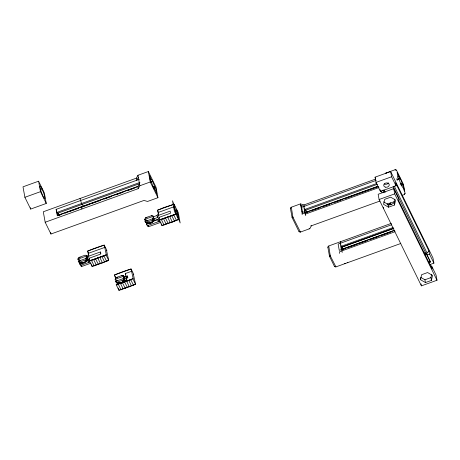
<?xml version="1.0" encoding="UTF-8"?>
<svg xmlns="http://www.w3.org/2000/svg" width="460" height="460" viewBox="0 0 460 460"><rect width="100%" height="100%" fill="white"/><g stroke="black" fill="none" stroke-linecap="round" stroke-linejoin="round"><path stroke-width="0.69" d="M84.577 262.321L87.159 259.52L87.388 258.882L87.003 258.094L78.257 261.257C79.821 264.327 85.025 263.143 86.532 260.44L86.152 259.658L87.003 258.094M121.825 282.457L124.407 279.651L124.637 279.013L124.252 278.231L115.506 281.388C117.07 284.458 122.279 283.274 123.786 280.571L123.401 279.789L124.252 278.231M151.317 222.588L153.905 219.788L154.135 219.144L153.749 218.362L144.998 221.519C146.567 224.589 151.771 223.405 153.278 220.702L152.892 219.92L153.749 218.362M394.507 205.028L395.588 200.019L390.661 197.179L384.663 199.347L383.582 204.355L388.51 207.195L394.507 205.028L394.111 201.739L394.668 199.163M420.509 279.726L421.584 274.718L427.587 272.55L432.515 275.396L431.434 280.404L425.431 282.572L420.509 279.726L420.256 278.334M431.434 280.404L430.928 277.61L431.601 274.482M91.103 263.097L81.805 266.455L81.776 264.989L81.397 264.954A3.904 2.426 -26.1 0 1 79.626 263.534L81.081 263.005A3.346 2.081 -26.1 0 0 86.486 261.056L87.94 260.532L89.251 258.209L100.688 254.081L100.309 251.988L88.872 256.116L87.561 258.434L86.589 258.784M146.372 223.796L147.137 225.365A3.904 2.426 -26.1 0 0 148.517 226.711L148.517 225.25L148.143 225.222A3.904 2.426 -26.1 0 1 146.372 223.796L147.827 223.267A3.346 2.081 -26.1 0 0 153.226 221.317L157.803 219.667L159.114 217.344L170.551 213.216L170.171 211.123L158.734 215.251L157.423 217.574L154.157 218.753M86.422 256.927L85.911 258.572L87.009 256.789L86.21 255.593L85.14 255.185L78.901 257.433L77.878 259.158L78.263 259.946L80.511 260.521L78.993 259.607M123.355 279.093L123.671 277.058M152.852 219.224L153.168 217.189M85.41 261.458L86.152 259.658M122.659 281.589L123.401 279.789M152.151 221.72L152.892 219.92M78.263 259.946L78.487 259.308L78.102 258.52M116.748 280.042L117.76 280.652L115.512 280.077L115.126 279.295L116.15 277.57L122.389 275.316L123.458 275.73L124.257 276.92L123.165 278.702M115.512 280.077L115.742 279.438L115.356 278.651M147.447 221.174L147.257 220.783L145.004 220.208L144.618 219.426L145.648 217.701L152.093 215.475L152.95 215.861L153.755 217.051L152.657 218.833M145.004 220.208L145.233 219.57M136.321 178.181L137.96 175.283L148.35 171.528L156.043 187.231L157.941 197.702L147.545 201.457L143.986 200.433L50.945 234.019L45.172 222.243L43.28 211.772L136.321 178.181L136.701 180.28L138.333 177.376M45.172 222.243L138.213 188.657L137.833 186.559L139.472 183.661M138.213 188.657L139.851 185.754L137.96 175.283M380.041 201.008L311.426 225.774L309.793 228.677L300.438 232.053L299.011 231.644L292.089 217.511L290.444 208.437L291.099 207.276L300.455 203.901L304.02 204.924L375.32 179.181M290.444 208.437L291.358 207.362L292.744 216.349L292.089 217.511L293.25 217.833L300.438 232.053M400.792 243.484L335.921 266.898L334.495 266.489L329.498 256.283L327.853 247.21L328.509 246.048L391.374 223.353M327.853 247.21L328.768 246.134L330.153 255.122L329.498 256.283L330.665 256.605L335.921 266.898M402.385 195.247L404.392 194.528L405.047 193.367L403.403 184.293L396.48 170.16L395.059 169.746L385.698 173.127L386.388 173.058M87.388 258.882L85.876 261.274M154.135 219.144L152.617 221.542M124.637 279.013L123.125 281.411M153.18 216.873L157.05 215.481L158.418 213.509M85.29 261.843L85.56 261.096M152.036 222.105L152.306 221.358M122.538 281.974L122.808 281.227M340.291 241.977L340.463 241.73L340.716 243.127M88.556 254.368L87.181 256.341L87.561 258.434M405.047 193.367L404.392 194.528M423.781 252.885A5.687 3.536 -26.1 0 1 425.954 253.489L427.081 253.08L428.91 250.936L395.445 182.626L396.02 185.805L380.426 191.435L376.004 182.401L375.055 177.169L390.649 171.54L432.958 257.905L433.906 263.143L429.358 264.782M394.111 202.147L394.577 201.652M394.093 202.722L393.772 203.004A5.687 3.536 -26.1 0 1 388.47 204.918L387.078 204.355M151.317 215.918L151.886 215.447M121.825 275.787L122.389 275.316M158.539 212.434L157.464 210.237L174.098 204.228L176.789 209.725L176.404 209.599L178.555 219.5L172.385 222.099L161.926 225.503L159.235 220.006C164.875 218.287 170.418 216.286 175.864 214.003L176.255 214.136L174.098 204.228L163.639 207.632L157.464 210.237L158.734 215.251M88.676 253.299L87.601 251.097L104.236 245.094L106.927 250.591L106.542 250.458L108.692 260.36C103.247 262.643 97.704 264.644 92.063 266.369L89.366 260.872C95.013 259.152 100.556 257.146 106.001 254.869L106.392 254.995L104.236 245.094C98.59 246.813 93.046 248.82 87.601 251.097L88.872 256.116M115.351 276.816L114.454 274.982L131.088 268.979L133.779 274.476L133.394 274.344L135.55 284.245C130.105 286.528 124.562 288.529 118.916 290.254L116.225 284.757C121.865 283.038 127.409 281.031 132.854 278.748L133.245 278.881L131.088 268.979C125.442 270.698 119.899 272.705 114.454 274.982L115.799 278.875M144.998 221.519L147.723 223.244L151.328 222.324M78.257 261.257L80.977 262.976L84.582 262.062M115.506 281.388L118.226 283.113L121.831 282.193M38.594 181.2L23 186.829L24.892 197.3L30.665 209.081L46.259 203.452L44.361 192.981L38.594 181.2L40.486 191.67L46.259 203.452M40.285 189.658L42.067 189.014M24.892 197.3L40.486 191.67M56.131 209.363L57.787 215.82L57.27 215.642L56.131 209.363L139.299 179.342M139.944 182.442L57.155 212.33L57.603 213.244A5.577 0.759 70.2 0 1 58.955 214.9L59.156 215.337M57.603 213.244L139.725 183.603M149.994 179.86L151.34 179.371M58.955 214.9L138.322 186.248M139.851 185.754L150.248 181.999L148.35 171.528M150.489 181.861L152.513 181.125L153.036 182.263A5.577 0.759 70.2 0 1 154.497 186.271L155.652 187.755L156.791 194.039L155.129 189.761A5.577 0.759 70.2 0 1 154.255 189.002L153.778 188.105A5.577 0.759 70.2 0 1 151.794 182.959L150.638 181.476L149.5 175.197L151.167 179.469A5.577 0.759 70.2 0 1 152.513 181.125M57.27 215.642L137.833 186.559M58.46 215.573L61.847 214.366M65.188 213.147L67.229 212.422M68.557 211.933L78.677 208.294M80 207.799L90.12 204.165M91.442 203.671L100.211 200.52M104.23 199.053L111.659 196.386M115.673 194.919L123.102 192.257M127.115 190.791L134.544 188.123M150.696 182.292L152.714 181.562M153.151 186.76L154.497 186.271M153.6 187.674L154.945 187.191M153.513 188.065L155.463 187.364M153.703 188.462L155.652 187.755M158.228 212.462L174.863 206.454M144.618 219.426L153.37 216.263M146.487 222.335L152.72 220.087M146.245 222.226L146.757 223.272L148.108 222.784M152.829 221.082L158.223 219.132M161.351 223.836L161.926 225.503L178.555 219.5L175.864 214.003L159.235 220.006L176.255 214.136M148.517 225.25L160.264 221.013M148.551 226.717L160.971 222.232M88.366 253.322L105.001 247.319M77.878 259.158L86.624 256.002M79.741 262.073L85.98 259.82M85.968 260.86L88.613 259.906M91.488 264.695L92.063 266.369L108.692 260.36L106.001 254.869L89.366 260.872L93.081 259.802M94.415 259.319L105.725 255.237M81.776 264.989L89.878 262.062M302.553 212.146L301.668 207.259L376.245 180.337M376.004 182.401L391.598 176.772L390.649 171.54M126.586 277.926L125.816 276.356L125.315 273.562L131.853 271.204M376.792 183.477L304.773 209.472L305.739 215.636M378.051 186.375L304.888 212.79L303.749 206.505L305.221 210.392L377.418 184.293M397.434 177.106L398.958 176.519M115.126 279.295L123.872 276.132M125.816 276.356L127.161 275.873L127.673 276.92M123.642 277.501L126.333 276.529M305.221 210.392A5.577 0.759 70.2 0 1 306.573 212.048L377.919 186.288M398.113 179.003L400.131 178.273L400.654 179.406A5.577 0.759 70.2 0 1 402.115 183.419L403.27 184.903L404.409 191.182L402.747 186.909A5.577 0.759 70.2 0 1 401.873 186.15L401.396 185.254A5.577 0.759 70.2 0 1 399.412 180.107L398.256 178.624L397.118 172.339L398.78 176.617A5.577 0.759 70.2 0 1 400.131 178.273M306.078 212.721L308.096 211.991M310.787 211.019L319.562 207.868M322.23 206.891L329.659 204.223M335.018 202.273L341.101 200.094M345.788 198.386L352.544 195.96M354.539 195.224L369.368 189.888M370.691 189.393L378.12 186.731M398.314 179.44L400.332 178.71M124.004 278.858L127.932 277.443M131.284 279.588L126.701 281.244L126.195 278.45L127.541 277.966L127.161 275.873M378.977 187.53L305.659 213.998L302.099 212.974L300.455 203.901M116.989 282.204L123.228 279.956M117.265 283.142L118.611 282.653M123.32 280.957L126.684 279.743M120.405 283.429A3.346 2.081 -26.1 0 1 118.335 283.136L116.874 283.665L117.127 285.062M122.734 282.365A3.346 2.081 -26.1 0 0 123.734 281.186L126.966 280.019M116.225 284.757L132.854 278.748L135.55 284.245L118.916 290.254L118.151 288.029M400.096 184.144L402.115 183.419M401.218 184.822L402.563 184.333M401.131 185.213L403.081 184.512M401.321 185.604L403.27 184.903M431.629 265.978L432.204 269.152L398.739 200.847L398.164 197.673L393.743 188.64L378.149 194.269L379.097 199.508L421.406 285.873L437 280.243L436.051 275.005L431.629 265.978L430.382 266.426M379.097 199.508L394.691 193.879L393.743 188.64M383.634 201.882L387.51 204.119L394.111 201.739M391.627 224.75L338.117 244.064L339.256 250.349L394.772 230.31M393.208 227.516L341.222 246.284L342.188 252.448M341.843 247.1L393.835 228.332M341.337 249.602L340.199 243.317L341.671 247.204L393.656 228.436M341.671 247.204A5.577 0.759 70.2 0 1 343.022 248.854L394.335 230.333M342.527 249.527L345.92 248.319M347.254 247.825L357.397 244.174M358.731 243.679L367.528 240.522M370.208 239.533L379.005 236.377M381.685 235.393L390.482 232.231M395.025 231.702L339.509 251.746L339.589 253.385M424.718 254.851L426.638 254.156L430.451 262.079L428.461 262.798M426.989 255.012L429.485 254.11L428.91 250.936M428.179 261.912L430.1 261.222L430.451 262.079M420.618 277.294L424.931 279.778L430.928 277.61M310.741 225.843L311.426 225.774M309.103 228.746L309.793 228.677M347.185 262.654L347.875 262.585M344.586 263.591L345.276 263.522M145.648 217.701L146.987 217.637L146.642 217.603M78.901 257.433L80.241 257.37M116.15 277.57L117.49 277.501L117.145 277.472M146.665 223.094L148.913 223.232M80.948 262.855L79.919 262.827L79.534 262.045M119.422 283.101L117.168 282.963L116.782 282.175M149.04 223.152L149.707 223.169M82.294 262.89L82.961 262.907M119.548 283.021L120.209 283.038M80.891 262.614L79.057 262.447L78.671 261.659M81.466 262.867L82.168 262.97M396.48 170.16L395.059 169.746M299.011 231.644L300.179 231.966M334.495 266.489L335.662 266.811M301.846 211.577L305.405 212.6M150.23 222.847L150.523 222.95M82.029 207.063L81.518 206.891L81.891 208.984M83.484 262.585L83.783 262.683M120.733 282.716L121.032 282.82M148.206 223.134L147.637 222.876L147.827 223.267M122.981 276.132L124.257 276.92M118.715 282.998L118.139 282.745L118.335 283.136M147.625 223.048L147.993 223.221M80.879 262.781L81.253 262.959M118.134 282.911L118.502 283.09M146.245 220.173L147.257 220.783M153.335 216.643L153.755 217.051M87.009 256.789L86.21 255.593M391.598 176.772L396.02 185.805M429.485 254.11L433.906 263.143M394.249 186.064L427.081 253.08M426.638 254.156L430.1 261.222M393.122 186.472L425.954 253.489M394.691 193.879L437 280.243M383.939 189.784L385.204 192.361M390.252 202.67L391.201 204.608M382.818 190.193L384.077 192.769M389.131 203.078L390.074 205.011M375.055 177.169L375.688 178.457M381.116 190.837L382.065 192.769M387.429 203.722L388.062 205.011M342.113 247.003L343.212 249.251L343.022 248.854M305.664 210.197L306.762 212.439L306.573 212.048M301.668 207.259L300.708 205.298L304.267 206.321L304.02 204.924M173.851 215.102L176.542 220.599M171.706 215.504L174.397 221.001M169.688 216.602L172.385 222.099M167.549 217.005L170.24 222.502M150.248 181.999L157.941 197.702M165.531 218.103L168.228 223.6M163.392 218.506L166.083 224.003M161.374 219.604L164.065 225.101M153.519 219L153.905 219.788L153.036 220.927L153.226 221.317M145.417 221.927L145.803 222.709M130.841 279.852L133.532 285.349M128.696 280.255L131.387 285.746M126.195 278.45L126.713 279.496M126.684 281.353L129.375 286.85M123.458 275.73L123.843 276.512M124.027 278.869L124.407 279.651L123.539 280.795L123.734 281.186M124.539 281.756L127.23 287.247M122.521 282.854L125.218 288.351M120.382 283.256L123.073 288.748M118.364 284.355L121.06 289.852M103.989 255.967L106.68 261.464M115.92 281.796L116.305 282.578M100.309 251.988L100.924 253.242M101.844 256.37L104.535 261.861M99.826 257.468L102.522 262.965M97.687 257.87L100.378 263.367M95.668 258.968L98.359 264.465M93.529 259.371L96.221 264.868M91.511 260.469L94.202 265.966M86.773 258.738L87.159 259.52L86.29 260.665L86.486 261.056M58.046 213.049L59.144 215.297M79.626 263.534L80.396 265.104A3.904 2.426 -26.1 0 0 81.771 266.443M83.404 206.586L83.202 206.149A5.577 0.759 70.2 0 0 81.851 204.493L80 198.513M159.792 219.989L159.43 219.092L158.183 221.76L157.803 219.667M89.93 260.854L89.568 259.957L88.32 262.625L87.94 260.532M330.153 255.122L330.665 256.605M292.744 216.349L293.25 217.833M125.315 273.562L125.724 274.752M424.931 279.778L425.431 282.572M421.049 283.906L421.406 285.873M388.091 204.89L388.51 207.195M387.51 204.119L387.573 204.458M380.081 189.526L380.426 191.435M383.272 207.161L383.519 208.535M159.114 217.344L159.62 220.139M157.05 215.481L157.423 217.574M116.242 280.174L116.495 281.572M89.251 258.209L89.757 261.004M50.692 232.622L50.945 234.019M30.412 207.684L30.665 209.081M302.099 212.974L302.18 214.613M146.757 223.272A3.904 2.426 -26.1 0 1 146.734 222.939M145.964 221.369A3.904 2.426 -26.1 0 1 146.475 219.943M80.017 263.011A3.904 2.426 -26.1 0 1 80.023 262.332M79.218 261.108A3.904 2.426 -26.1 0 1 79.511 260.038M122.015 282.848A3.346 2.081 -26.1 0 1 121.221 283.21M388.481 182.879A2.789 2.151 -10.3 0 1 384.192 183.948M398.124 179.233L397.21 180.308L396.698 178.825L398.124 179.233M177.111 210.162L176.594 209.99L176.743 210.806A5.577 0.759 70.2 0 1 178.02 214.757L178.25 215.792A5.577 0.759 70.2 0 1 177.836 216.85L180.159 222.991L178.267 212.52L177.111 210.162M176.059 213.739L175.542 213.566L174.392 211.215L172.494 200.744L174.817 206.879A5.577 0.759 70.2 0 0 174.305 207.172L174.403 207.937A5.577 0.759 70.2 0 0 175.91 212.922L176.059 213.739M43.752 197.593L43.182 196.512A6.693 0.908 70.2 0 1 40.118 187.617A6.693 0.908 70.2 0 1 41.67 188.14L42.291 189.497A6.693 0.908 70.2 0 1 44.735 197.035A6.693 0.908 70.2 0 1 43.752 197.593M385.336 187.139A2.789 2.151 -10.3 0 0 389.252 184.69A2.789 2.151 -10.3 0 0 384.893 183.431A2.789 2.151 -10.3 0 0 385.336 187.139"/></g></svg>
